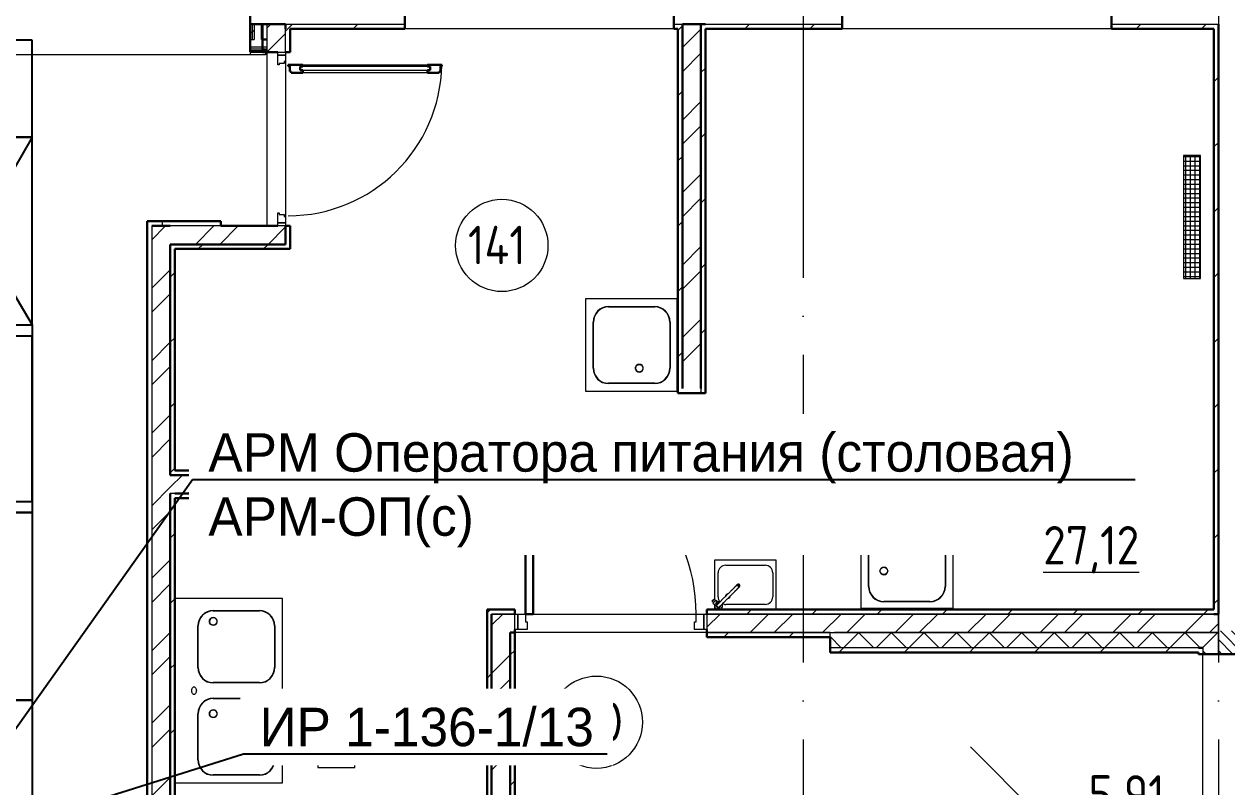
# Model space of a CAD drawing. Header units: millimetres. Extents: x -695119 to 412940, y -249585 to 622758.
# Drawn here: x 32327 to 40148, y 103076 to 108035 of the extents above; entities that cross this region are included whole.
import ezdxf
from ezdxf import colors
from ezdxf.entities.mleader import LeaderData, LeaderLine
from ezdxf.math import Vec2, Vec3

# ---------------------------------------------------------------- set-up
doc = ezdxf.new("R2010")
doc.units = ezdxf.units.MM
doc.linetypes.add('ADSK_Линия сетки', pattern=[25, 20, -2.5, 0, -2.5])
doc.linetypes.add('ADSK_Штриховая_ш2 п1_5', pattern=[4.5, 3, -1.5])
doc.layers.add('_0', color=7, linetype='Continuous')
for name, color, linetype, lineweight in [('Двери', 8, 'Continuous', 9), ('Марки помещений', 8, 'Continuous', 20), ('Обобщенные модели', 8, 'Continuous', 18), ('Оборудование', 8, 'Continuous', 18), ('Ограждение', 8, 'Continuous', 9), ('Оси', 252, 'Continuous', 9), ('Сантехника', 252, 'Continuous', 18), ('Стены внутренние', 252, 'Continuous', 18), ('Стены наружные', 252, 'Continuous', 18), ('Стены штриховка', 7, 'Continuous', 9), ('ТХ Текст', 251, 'Continuous', 0)]:
    doc.layers.add(name, color=color, linetype=linetype, lineweight=lineweight)
doc.layers.add('Двери открывание', color=7, linetype='Continuous', lineweight=9, true_color=0xc0c0c0)
doc.styles.add('GOST Common_3', font='', dxfattribs={"height": 3.5})
doc.styles.add('Mipgost_5', font='', dxfattribs={"height": 250})
doc.styles.get('GOST Common_3').set_extended_font_data('GOST type B')
doc.styles.get('Mipgost_5').set_extended_font_data('Mipgost')

# ---------------------------------------------------------------- blocks, each defined once
blk = doc.blocks.new('1 этаж')
at = {"layer": 'Двери', "lineweight": 18, "true_color": 0x636466}
h = blk.add_hatch(dxfattribs=at)
h.set_pattern_fill('FP_2', color=251, angle=-90, style=0, pattern_type=2)
h.set_pattern_definition([(315, (-4582.8, 22278.27), (35.3553, 35.3553), [])])
h.paths.add_polyline_path([(-4857.8, 21393.3), (-4307.8, 21393.3), (-4307.8, 21543.3), (-4857.8, 21543.3)])
h.paths.add_polyline_path([(-4857.8, 22763.3), (-4307.8, 22763.3), (-4307.8, 22913.3), (-4857.8, 22913.3)])
at = {"layer": 'Оборудование', "lineweight": 9, "true_color": 0x636466}
h = blk.add_hatch(dxfattribs=at)
h.set_pattern_fill('FP_38', color=251, angle=90, style=0, pattern_type=2)
h.set_pattern_definition([(270, (-5028.697, 25604.598), (30, 3e-15), []), (2e-15, (-5028.697, 25604.598), (-8e-15, 30), [])])
h.paths.add_polyline_path([(-5060.1, 25204.6), (-4973.7, 25204.6), (-4973.7, 26004.6), (-5083.7, 26004.6), (-5083.7, 25204.6)])
at = {"layer": 'Двери', "color": 251, "true_color": 0x636466}
for p, q in [((-10972.8, 26656.3), (-10972.8, 26676.3)), ((-10972.8, 26676.3), (-10922.8, 26676.3)), ((-10922.8, 26676.3), (-10922.8, 26656.3)), ((-10922.8, 26656.3), (-10972.8, 26656.3)), ((-10972.8, 26656.3), (-10922.8, 26656.3)), ((-10972.8, 26592.3), (-10972.8, 26656.3)), ((-10964.8, 26592.3), (-10972.8, 26592.3)), ((-10964.8, 26601.3), (-10964.8, 26592.3)), ((-10930.8, 26601.3), (-10964.8, 26601.3)), ((-10930.8, 26615.3), (-10930.8, 26601.3)), ((-10922.8, 26615.3), (-10930.8, 26615.3)), ((-10922.8, 26656.3), (-10922.8, 26615.3)), ((-10810.8, 26592.3), (-10000.8, 26592.3)), ((-10828.8, 26583.3), (-10828.8, 26559.3)), ((-9982.8, 26583.3), (-10828.8, 26583.3)), ((-10828.8, 26559.3), (-9982.8, 26559.3)), ((-10000.8, 26542.3), (-10810.8, 26542.3)), ((-9982.8, 26559.3), (-9982.8, 26583.3)), ((-10972.8, 25630.3), (-10964.8, 25630.3)), ((-10972.8, 25566.3), (-10972.8, 25630.3)), ((-10964.8, 25630.3), (-10964.8, 25621.3)), ((-10964.8, 25621.3), (-10930.8, 25621.3)), ((-10930.8, 25621.3), (-10930.8, 25607.3)), ((-10930.8, 25607.3), (-10922.8, 25607.3)), ((-10922.8, 25607.3), (-10922.8, 25566.3)), ((-10972.8, 25566.3), (-10922.8, 25566.3)), ((-10972.8, 25546.3), (-10972.8, 25566.3)), ((-10922.8, 25566.3), (-10972.8, 25566.3)), ((-10922.8, 25546.3), (-10972.8, 25546.3)), ((-10922.8, 25566.3), (-10922.8, 25546.3)), ((-9432.8, 23023.3), (-9412.8, 23023.3)), ((-9432.8, 22923.3), (-9432.8, 23023.3)), ((-9412.8, 23023.3), (-9362.8, 23023.3)), ((-9412.8, 22923.3), (-9412.8, 23023.3)), ((-9412.8, 23023.3), (-9412.8, 22923.3)), ((-9362.8, 23023.3), (-9362.8, 22973.3)), ((-8252.8, 23023.3), (-8202.8, 23023.3)), ((-8252.8, 22973.3), (-8252.8, 23023.3)), ((-8202.8, 23023.3), (-8202.8, 22923.3)), ((-8202.8, 23023.3), (-8182.8, 23023.3)), ((-8202.8, 22923.3), (-8202.8, 23023.3)), ((-8182.8, 23023.3), (-8182.8, 22923.3)), ((-9412.8, 22923.3), (-9432.8, 22923.3)), ((-9352.8, 22923.3), (-9412.8, 22923.3)), ((-9362.8, 22973.3), (-9352.8, 22973.3)), ((-9352.8, 22973.3), (-9352.8, 22923.3)), ((-8262.8, 22973.3), (-8252.8, 22973.3)), ((-8262.8, 22923.3), (-8262.8, 22973.3)), ((-8202.8, 22923.3), (-8262.8, 22923.3)), ((-8182.8, 22923.3), (-8202.8, 22923.3))]:
    blk.add_line(p, q, dxfattribs=at)
at = {"layer": 'Двери', "color": 251, "lineweight": 30, "true_color": 0x636466}
for p, q in [((-10904.8, 26592.3), (-10810.8, 26592.3)), ((-10904.8, 26584.3), (-10904.8, 26592.3)), ((-10810.8, 26583.3), (-10810.8, 26592.3)), ((-10000.8, 26592.3), (-9906.8, 26592.3)), ((-10000.8, 26583.3), (-10000.8, 26592.3)), ((-9906.8, 26592.3), (-9906.8, 26584.3)), ((-10895.8, 26584.3), (-10904.8, 26584.3)), ((-10895.8, 26550.3), (-10895.8, 26584.3)), ((-10886.8, 26550.3), (-10895.8, 26550.3)), ((-10886.8, 26542.3), (-10886.8, 26550.3)), ((-10810.8, 26542.3), (-10886.8, 26542.3)), ((-10828.8, 26583.3), (-10810.8, 26583.3)), ((-10828.8, 26559.3), (-10828.8, 26583.3)), ((-10810.8, 26559.3), (-10828.8, 26559.3)), ((-10810.8, 26542.3), (-10810.8, 26559.3)), ((-9982.8, 26583.3), (-10000.8, 26583.3)), ((-10000.8, 26559.3), (-9982.8, 26559.3)), ((-10000.8, 26542.3), (-10000.8, 26559.3)), ((-9924.8, 26542.3), (-10000.8, 26542.3)), ((-9982.8, 26559.3), (-9982.8, 26583.3)), ((-9924.8, 26550.3), (-9924.8, 26542.3)), ((-9915.8, 26550.3), (-9924.8, 26550.3)), ((-9915.8, 26584.3), (-9915.8, 26550.3)), ((-9906.8, 26584.3), (-9915.8, 26584.3)), ((-9362.8, 24133.3), (-9312.8, 24133.3)), ((-9362.8, 23023.3), (-9362.8, 24133.3)), ((-9312.8, 24133.3), (-9312.8, 23023.3)), ((-9312.8, 23023.3), (-9362.8, 23023.3))]:
    blk.add_line(p, q, dxfattribs=at)
at = {"layer": 'Двери', "color": 251, "linetype": 'ADSK_Штриховая_ш2 п1_5', "true_color": 0x636466}
for p, q in [((-4857.8, 22913.3), (-4857.8, 22763.3)), ((-4857.8, 22763.3), (-4307.8, 22763.3))]:
    blk.add_line(p, q, dxfattribs=at)
at = {"layer": 'Двери', "color": 251, "true_color": 0x636466}
blk.add_arc((-9362.8, 23023.3), 1110, 0, 90, dxfattribs=at)
at = {"layer": 'Двери открывание', "color": 251, "true_color": 0x636466}
blk.add_arc((-10904.8, 26610.3), 998, 270, 358.96655, dxfattribs=at)
at = {"layer": 'Марки помещений', "color": 251, "true_color": 0x636466}
for centre in [(-9516.7, 25419.3), (-8901.7, 22320)]:
    blk.add_circle(centre, 300, dxfattribs=at)
at = {"layer": 'Обобщенные модели', "color": 251, "lineweight": 9, "true_color": 0x636466}
for p, q in [((-8646.2, 24629.5), (-8637.9, 24640.9)), ((-8636.9, 24641.7), (-8622.8, 24646.3)), ((-8622.8, 24646.3), (-8608.7, 24641.7)), ((-8607.7, 24640.9), (-8599.4, 24629.5)), ((-8646.6, 24613.9), (-8646.6, 24628.6)), ((-8637.9, 24601.6), (-8646.2, 24613.1)), ((-8622.8, 24596.3), (-8636.9, 24600.9)), ((-8608.7, 24600.9), (-8622.8, 24596.3)), ((-8599.4, 24613.1), (-8607.7, 24601.6)), ((-8599, 24628.6), (-8599, 24613.9)), ((-7057.8, 23303.3), (-7053.2, 23317.4)), ((-7052.4, 23318.4), (-7041, 23326.7)), ((-7040.2, 23327), (-7025.4, 23327)), ((-7024.6, 23326.7), (-7013.2, 23318.4)), ((-7012.4, 23317.4), (-7007.8, 23303.3)), ((-7053.2, 23289.2), (-7057.8, 23303.3)), ((-7041, 23279.8), (-7052.4, 23288.1)), ((-7025.4, 23279.5), (-7040.2, 23279.5)), ((-7013.2, 23288.1), (-7024.6, 23279.8)), ((-7007.8, 23303.3), (-7012.4, 23289.2)), ((-11416.2, 22983.5), (-11407.9, 22994.9)), ((-11406.9, 22995.7), (-11392.8, 23000.3)), ((-11392.8, 23000.3), (-11378.7, 22995.7)), ((-11377.7, 22994.9), (-11369.4, 22983.5)), ((-11416.6, 22967.9), (-11416.6, 22982.6)), ((-11407.9, 22955.6), (-11416.2, 22967.1)), ((-11392.8, 22950.3), (-11406.9, 22954.9)), ((-11378.7, 22954.9), (-11392.8, 22950.3)), ((-11369.4, 22967.1), (-11377.7, 22955.6)), ((-11369, 22982.6), (-11369, 22967.9)), ((-11416.6, 22367.9), (-11416.6, 22382.6)), ((-11416.2, 22383.5), (-11407.9, 22394.9)), ((-11406.9, 22395.7), (-11392.8, 22400.3)), ((-11392.8, 22400.3), (-11378.7, 22395.7)), ((-11377.7, 22394.9), (-11369.4, 22383.5)), ((-11369, 22382.6), (-11369, 22367.9)), ((-11407.9, 22355.6), (-11416.2, 22367.1)), ((-11392.8, 22350.3), (-11406.9, 22354.9)), ((-11378.7, 22354.9), (-11392.8, 22350.3)), ((-11369.4, 22367.1), (-11377.7, 22355.6))]:
    blk.add_line(p, q, dxfattribs=at)
for start, end in [(188.02547, 195), (188.02547, 195), (188.02547, 195), (75, 81.97453), (75, 81.97453), (75, 81.97453), (8.02547, 14.47293), (8.02547, 14.47293), (8.02547, 14.47293), (221.18971, 228.81029), (221.18971, 228.81029), (221.18971, 228.81029), (255, 261.97453), (255, 261.97453), (255, 261.97453), (294.66479, 300), (294.66479, 300), (294.66479, 300), (330, 335.33521), (330, 335.33521), (330, 335.33521)]:
    blk.add_arc((-8107.8, 23078.3), 25, start, end, dxfattribs=at)
at = {"layer": 'Оборудование', "color": 251, "true_color": 0x636466}
for p, q in [((-5083.7, 26004.6), (-5083.7, 25204.6)), ((-4973.7, 26004.6), (-5083.7, 26004.6)), ((-4973.7, 25204.6), (-4973.7, 26004.6)), ((-5083.7, 25204.6), (-4973.7, 25204.6)), ((-5812.8, 21503.3), (-6470.4, 22160.9))]:
    blk.add_line(p, q, dxfattribs=at)
at = {"layer": 'Ограждение', "color": 251, "true_color": 0x636466}
for p, q in [((-11152.8, 26678.3), (-11152.8, 26658.3)), ((-11052.8, 26676.3), (-11052.8, 26658.3)), ((-11052.8, 26658.3), (-25252.8, 26658.3)), ((-11152.8, 26658.3), (-12902.8, 26658.3))]:
    blk.add_line(p, q, dxfattribs=at)
at = {"layer": 'Оси', "color": 251, "linetype": 'ADSK_Линия сетки', "ltscale": 100, "true_color": 0x636466}
for p, q in [((-7557.8, 32208.9), (-7557.8, 10958.3)), ((-4857.8, 32208.9), (-4857.8, 10958.3))]:
    blk.add_line(p, q, dxfattribs=at)
at = {"layer": 'Сантехника', "color": 251, "true_color": 0x636466}
for p, q in [((-8972.8, 25071.3), (-8972.8, 24471.3)), ((-8377.8, 25071.3), (-8972.8, 25071.3)), ((-8377.8, 25071.3), (-8377.8, 24471.3)), ((-8377.8, 25071.3), (-8372.8, 25071.3)), ((-8822.8, 25021.3), (-8522.8, 25021.3)), ((-8822.8, 25019.3), (-8522.8, 25019.3)), ((-8922.8, 24621.3), (-8922.8, 24921.3)), ((-8920.8, 24621.3), (-8920.8, 24921.3)), ((-8424.8, 24921.3), (-8424.8, 24621.3)), ((-8422.8, 24921.3), (-8422.8, 24621.3)), ((-8522.8, 24523.3), (-8822.8, 24523.3)), ((-8522.8, 24521.3), (-8822.8, 24521.3)), ((-8972.8, 24471.3), (-8377.8, 24471.3)), ((-8372.8, 24471.3), (-8377.8, 24471.3)), ((-7373.2, 23744.8), (-7613.2, 23744.8)), ((-7613.2, 23744.8), (-7613.2, 23504.8)), ((-7373.2, 23504.8), (-7373.2, 23744.8)), ((-6582.8, 23653.3), (-7182.8, 23653.3)), ((-7182.8, 23653.3), (-7182.8, 23058.3)), ((-6582.8, 23058.3), (-6582.8, 23653.3)), ((-7032.8, 23603.3), (-6732.8, 23603.3)), ((-7032.8, 23601.3), (-6732.8, 23601.3)), ((-7613.2, 23504.8), (-7373.2, 23504.8)), ((-7132.8, 23203.3), (-7132.8, 23503.3)), ((-7130.8, 23203.3), (-7130.8, 23503.3)), ((-6634.8, 23503.3), (-6634.8, 23203.3)), ((-6632.8, 23503.3), (-6632.8, 23203.3)), ((-7732.8, 23373.3), (-8132.8, 23373.3)), ((-8132.8, 23373.3), (-8132.8, 23114.2)), ((-8060.3, 23340.8), (-7805.3, 23340.8)), ((-7732.8, 23053.3), (-7732.8, 23373.3)), ((-8110.3, 23135.8), (-8110.3, 23290.8)), ((-7755.3, 23290.8), (-7755.3, 23135.8)), ((-7987.7, 23212.5), (-7993.8, 23206.4)), ((-7986.4, 23215.1), (-7988.2, 23213.2)), ((-7979.7, 23192.2), (-7973.6, 23198.4)), ((-7972.8, 23197.8), (-7971, 23199.7)), ((-11642.8, 23125.3), (-11637.8, 23125.3)), ((-10942.8, 23125.3), (-11637.8, 23125.3)), ((-11637.8, 21925.3), (-11637.8, 23125.3)), ((-10942.8, 21925.3), (-10942.8, 23125.3)), ((-8149.7, 23108.8), (-8138.4, 23120.2)), ((-8148.8, 23107.9), (-8149.7, 23108.8)), ((-8137.7, 23119.5), (-8149, 23108.1)), ((-8146.7, 23105.9), (-8149, 23108.1)), ((-8147.4, 23105.2), (-8146.6, 23106)), ((-8147.4, 23105.2), (-8140.3, 23098.1)), ((-8135.4, 23117.2), (-8146.7, 23105.9)), ((-8143.8, 23094.5), (-8133.9, 23104.4)), ((-8143.8, 23094.5), (-8133.9, 23084.6)), ((-8138.4, 23120.2), (-8137.5, 23119.3)), ((-8137.7, 23119.5), (-8135.4, 23117.2)), ((-8135.6, 23117), (-8134.7, 23117.9)), ((-8127.6, 23110.7), (-8134.7, 23117.9)), ((-8133.9, 23104.4), (-8124, 23114.3)), ((-8133.9, 23084.6), (-8124, 23094.5)), ((-8133.2, 23085.3), (-8120.4, 23072.4)), ((-8132.8, 23077.8), (-8132.8, 23053.3)), ((-8114.1, 23104.4), (-8124, 23114.3)), ((-8124, 23094.5), (-8114.1, 23104.4)), ((-8105.6, 23094.5), (-8114.8, 23103.7)), ((-7805.3, 23085.8), (-8060.3, 23085.8)), ((-6732.8, 23105.3), (-7032.8, 23105.3)), ((-6732.8, 23103.3), (-7032.8, 23103.3)), ((-11392.8, 23046), (-11092.8, 23046)), ((-11392.8, 23044), (-11092.8, 23044)), ((-6582.8, 23058.3), (-7182.8, 23058.3)), ((-7182.8, 23053.3), (-7182.8, 23058.3)), ((-6582.8, 23058.3), (-6582.8, 23053.3)), ((-11492.8, 22675.3), (-11492.8, 22946)), ((-11490.8, 22675.3), (-11490.8, 22946)), ((-10994.8, 22946), (-10994.8, 22675.3)), ((-10992.8, 22946), (-10992.8, 22675.3)), ((-11092.8, 22577.3), (-11392.8, 22577.3)), ((-11092.8, 22575.3), (-11392.8, 22575.3)), ((-11392.8, 22475.3), (-11092.8, 22475.3)), ((-11392.8, 22473.3), (-11092.8, 22473.3)), ((-11492.8, 22075.3), (-11492.8, 22375.3)), ((-11490.8, 22075.3), (-11490.8, 22375.3)), ((-10994.8, 22375.3), (-10994.8, 22075.3)), ((-10992.8, 22375.3), (-10992.8, 22075.3)), ((-10472.8, 22264.8), (-10712.8, 22264.8)), ((-10712.8, 22264.8), (-10712.8, 22024.8)), ((-10472.8, 22024.8), (-10472.8, 22264.8)), ((-11092.8, 21977.3), (-11392.8, 21977.3)), ((-10712.8, 22024.8), (-10472.8, 22024.8)), ((-11637.8, 21925.3), (-11642.8, 21925.3)), ((-11637.8, 21925.3), (-10942.8, 21925.3)), ((-11092.8, 21975.3), (-11392.8, 21975.3))]:
    blk.add_line(p, q, dxfattribs=at)
at = {"layer": 'Сантехника', "color": 251, "true_color": 0x636466, "flags": 128}
for points in [[(-7993.8, 23206.4), (-7994.3, 23206), (-7994.8, 23205.4), (-7995.4, 23204.8), (-7996.1, 23204.1), (-7996.9, 23203.3), (-7997.8, 23202.4), (-7998.8, 23201.4), (-7999.8, 23200.4), (-8001, 23199.2), (-8002.2, 23198), (-8003.6, 23196.6), (-8005, 23195.2), (-8006.5, 23193.8), (-8008, 23192.2), (-8009.6, 23190.6), (-8011.3, 23188.9), (-8013.1, 23187.1), (-8015, 23185.3), (-8016.9, 23183.4), (-8018.8, 23181.4), (-8020.8, 23179.4), (-8022.9, 23177.3), (-8025, 23175.2), (-8027.2, 23173), (-8029.4, 23170.8), (-8031.6, 23168.6), (-8033.9, 23166.3), (-8036.2, 23164), (-8038.6, 23161.6), (-8040.9, 23159.3), (-8043.3, 23156.9), (-8045.7, 23154.5), (-8048.2, 23152.1), (-8050.6, 23149.6), (-8053, 23147.2), (-8055.5, 23144.8), (-8057.9, 23142.3), (-8060.3, 23139.9), (-8062.7, 23137.5), (-8065.1, 23135.1), (-8067.5, 23132.7), (-8069.9, 23130.3), (-8072.2, 23128), (-8074.5, 23125.7), (-8076.8, 23123.4), (-8079, 23121.2), (-8081.2, 23119), (-8083.4, 23116.8), (-8085.5, 23114.7), (-8087.6, 23112.7), (-8089.6, 23110.6), (-8091.5, 23108.7), (-8093.4, 23106.8), (-8095.2, 23105), (-8097, 23103.2), (-8098.7, 23101.5), (-8100.3, 23099.9), (-8101.8, 23098.4), (-8103.3, 23096.9), (-8104.7, 23095.5), (-8106, 23094.2), (-8107.2, 23093), (-8108.4, 23091.9), (-8109.4, 23090.8), (-8110.4, 23089.8), (-8111.2, 23089), (-8112, 23088.2), (-8112.7, 23087.5), (-8113.3, 23086.9), (-8113.8, 23086.4), (-8114.2, 23086), (-8114.5, 23085.7), (-8114.7, 23085.5), (-8114.9, 23085.4), (-8114.9, 23085.3)], [(-8100.7, 23071.2), (-8100.7, 23071.2), (-8100.5, 23071.4), (-8100.3, 23071.6), (-8100, 23072), (-8099.5, 23072.4), (-8099, 23072.9), (-8098.4, 23073.6), (-8097.6, 23074.3), (-8096.8, 23075.1), (-8095.9, 23076), (-8094.9, 23077), (-8093.9, 23078.1), (-8092.7, 23079.2), (-8091.4, 23080.5), (-8090.1, 23081.8), (-8088.7, 23083.2), (-8087.2, 23084.7), (-8085.6, 23086.3), (-8084, 23088), (-8082.3, 23089.7), (-8080.5, 23091.4), (-8078.6, 23093.3), (-8076.7, 23095.2), (-8074.8, 23097.2), (-8072.7, 23099.2), (-8070.7, 23101.3), (-8068.5, 23103.4), (-8066.4, 23105.6), (-8064.2, 23107.8), (-8061.9, 23110), (-8059.6, 23112.3), (-8057.3, 23114.6), (-8055, 23117), (-8052.6, 23119.3), (-8050.2, 23121.7), (-8047.8, 23124.1), (-8045.4, 23126.6), (-8042.9, 23129), (-8040.5, 23131.4), (-8038.1, 23133.9), (-8035.6, 23136.3), (-8033.2, 23138.7), (-8030.8, 23141.1), (-8028.4, 23143.5), (-8026, 23145.9), (-8023.7, 23148.3), (-8021.3, 23150.6), (-8019, 23152.9), (-8016.7, 23155.2), (-8014.5, 23157.4), (-8012.3, 23159.6), (-8010.2, 23161.8), (-8008.1, 23163.9), (-8006, 23165.9), (-8004, 23167.9), (-8002.1, 23169.8), (-8000.2, 23171.7), (-7998.4, 23173.5), (-7996.6, 23175.3), (-7995, 23177), (-7993.3, 23178.6), (-7991.8, 23180.1), (-7990.4, 23181.6), (-7989, 23183), (-7987.7, 23184.2), (-7986.5, 23185.5), (-7985.3, 23186.6), (-7984.3, 23187.6), (-7983.3, 23188.6), (-7982.5, 23189.4), (-7981.7, 23190.2), (-7981, 23190.9), (-7980.5, 23191.5), (-7980, 23192), (-7979.7, 23192.2)], [(-11517.8, 22500.3), (-11520.7, 22500.7), (-11523.5, 22502.2), (-11526.1, 22504.5), (-11528.4, 22507.6), (-11530.3, 22511.4), (-11531.7, 22515.7), (-11532.5, 22520.4), (-11532.8, 22525.3), (-11532.5, 22530.1), (-11531.7, 22534.8), (-11530.3, 22539.2), (-11528.4, 22542.9), (-11526.1, 22546.1), (-11523.5, 22548.4), (-11520.7, 22549.8), (-11517.8, 22550.3)], [(-11517.8, 22550.3), (-11514.9, 22549.8), (-11512.1, 22548.4), (-11509.5, 22546.1), (-11507.2, 22542.9), (-11505.3, 22539.2), (-11503.9, 22534.8), (-11503.1, 22530.1), (-11502.8, 22525.3), (-11503.1, 22520.4), (-11503.9, 22515.7), (-11505.3, 22511.4), (-11507.2, 22507.6), (-11509.5, 22504.5), (-11512.1, 22502.2), (-11514.9, 22500.7), (-11517.8, 22500.3)]]:
    blk.add_lwpolyline(points, dxfattribs=at)
at = {"layer": 'Сантехника', "color": 251, "true_color": 0x636466}
for centre, radius, start, end in [((-8822.8, 24921.3), 100, 90, 180), ((-8822.8, 24921.3), 98, 90, 180), ((-8522.8, 24921.3), 100, 0, 90), ((-8522.8, 24921.3), 98, 0, 90), ((-8622.8, 24621.3), 25, 90, 270), ((-8622.8, 24621.3), 25, 270, 90), ((-8822.8, 24621.3), 100, 180, 270), ((-8822.8, 24621.3), 98, 180, 270), ((-8522.8, 24621.3), 100, 270, 0), ((-8522.8, 24621.3), 98, 270, 0), ((-7493.2, 23624.8), 80, 0, 180), ((-7493.2, 23624.8), 75, 0, 180), ((-7493.2, 23624.8), 80, 180, 0), ((-7493.2, 23624.8), 75, 180, 0), ((-7493.2, 23624.8), 75, 154.97124, 160.02876), ((-7493.2, 23624.8), 75, 109.97124, 115.02876), ((-7493.2, 23624.8), 75, 64.97124, 70.02876), ((-7493.2, 23624.8), 75, 19.97124, 25.02876), ((-7493.2, 23624.8), 75, 199.97124, 205.02876), ((-7493.2, 23624.8), 75, 244.97124, 250.02876), ((-7493.2, 23624.8), 75, 289.97124, 295.02876), ((-7493.2, 23624.8), 75, 334.97124, 340.02876), ((-7032.8, 23503.3), 100, 90, 180), ((-7032.8, 23503.3), 98, 90, 180), ((-6732.8, 23503.3), 100, 0, 90), ((-6732.8, 23503.3), 98, 0, 90), ((-8060.3, 23290.8), 50, 90, 180), ((-7805.3, 23290.8), 50, 0, 90), ((-7032.8, 23303.3), 25, 0, 180), ((-7032.8, 23303.3), 25, 180, 0), ((-8046.9, 23139.2), 15, 90, 187.38594), ((-8046.9, 23139.2), 15, 82.28038, 90), ((-7032.8, 23203.3), 100, 180, 270), ((-7032.8, 23203.3), 98, 180, 270), ((-6732.8, 23203.3), 100, 270, 0), ((-6732.8, 23203.3), 98, 270, 0), ((-8107.8, 23078.3), 26, 165.62343, 268.71297), ((-8107.8, 23078.3), 15, 135, 315), ((-8107.8, 23078.3), 12.5, 135, 315), ((-8107.8, 23078.3), 15, 90, 135), ((-8107.8, 23078.3), 10, 123.51956, 165), ((-8107.8, 23078.3), 12.5, 102.92827, 135), ((-8107.8, 23078.3), 10, 210, 225), ((-8107.8, 23078.3), 26, 68.08273, 104.37657), ((-8060.3, 23135.8), 50, 180, 221.80584), ((-8107.8, 23078.3), 10, 285, 326.48044), ((-8107.8, 23078.3), 12.5, 315, 347.07173), ((-8107.8, 23078.3), 15, 315, 0), ((-8107.8, 23078.3), 26, 315, 21.91727), ((-8060.3, 23135.8), 50, 244.8556, 270), ((-8046.9, 23139.2), 15, 262.61483, 270), ((-8046.9, 23139.2), 15, 270, 7.71773), ((-7805.3, 23135.8), 50, 270, 0), ((-11392.8, 22946), 100, 90, 180), ((-11392.8, 22946), 98, 90, 180), ((-11392.8, 22975.3), 25, 90, 270), ((-11392.8, 22975.3), 25, 270, 90), ((-11092.8, 22946), 100, 0, 90), ((-11092.8, 22946), 98, 0, 90), ((-8107.8, 23078.3), 10, 225, 240), ((-8107.8, 23078.3), 26, 282.54467, 315), ((-11392.8, 22675.3), 100, 180, 270), ((-11392.8, 22675.3), 98, 180, 270), ((-11092.8, 22675.3), 100, 270, 0), ((-11092.8, 22675.3), 98, 270, 0), ((-11392.8, 22375.3), 100, 90, 180), ((-11392.8, 22375.3), 98, 90, 180), ((-11092.8, 22375.3), 100, 0, 90), ((-11092.8, 22375.3), 98, 0, 90), ((-11392.8, 22375.3), 25, 90, 270), ((-11392.8, 22375.3), 25, 270, 90), ((-10592.8, 22144.8), 80, 0, 180), ((-10592.8, 22144.8), 75, 0, 180), ((-10592.8, 22144.8), 75, 109.97124, 115.02876), ((-10592.8, 22144.8), 75, 64.97124, 70.02876), ((-10592.8, 22144.8), 80, 180, 0), ((-10592.8, 22144.8), 75, 180, 0), ((-10592.8, 22144.8), 75, 154.97124, 160.02876), ((-10592.8, 22144.8), 75, 19.97124, 25.02876), ((-11392.8, 22075.3), 100, 180, 270), ((-11392.8, 22075.3), 98, 180, 270), ((-11092.8, 22075.3), 100, 270, 0), ((-11092.8, 22075.3), 98, 270, 0), ((-10592.8, 22144.8), 75, 199.97124, 205.02876), ((-10592.8, 22144.8), 75, 244.97124, 250.02876), ((-10592.8, 22144.8), 75, 289.97124, 295.02876), ((-10592.8, 22144.8), 75, 334.97124, 340.02876)]:
    blk.add_arc(centre, radius, start, end, dxfattribs=at)
for centre, major_axis, start_param, end_param in [((-7980.5, 23205.5), (-7.7, 7.7), 5.513272, 6.680258), ((-7980.6, 23205.4), (-7.07, 7.07), 5.517864, 6.477608), ((-7978.7, 23207.4), (-7.7, 7.7), 4.712389, 6.673869), ((-7980.6, 23205.4), (-7.07, 7.07), 4.974188, 5.497787), ((-7980.5, 23205.5), (-7.7, 7.7), 2.744374, 3.91149), ((-7980.6, 23205.4), (-7.07, 7.07), 4.712389, 4.954111), ((-7980.5, 23205.5), (-7.7, 7.7), 4.712389, 4.975198), ((-7980.6, 23205.4), (-7.07, 7.07), 2.94697, 3.906913), ((-7978.7, 23207.4), (-7.7, 7.7), 2.750806, 4.712389), ((-7980.6, 23205.4), (-7.07, 7.07), 4.470667, 4.712389), ((-7980.5, 23205.5), (-7.7, 7.7), 4.449578, 4.712389), ((-7980.6, 23205.4), (-7.07, 7.07), 3.926991, 4.45059)]:
    blk.add_ellipse(centre, major_axis=major_axis, ratio=0.971547, start_param=start_param, end_param=end_param, dxfattribs=at)
for points, knots in [([(-7979.8, 23206.2), (-7980.7, 23207.1), (-7982.6, 23208.4), (-7986, 23209.4), (-7989.5, 23209.1), (-7992.6, 23207.6), (-7994.7, 23205.6), (-7995.5, 23204.1), (-7995.8, 23203.6)], [-1, -1, -1, -1, -0.8888889, -0.7777778, -0.6666667, -0.5555556, -0.4444444, -0.3898544, -0.3898544, -0.3898544, -0.3898544]), ([(-7982.5, 23190.3), (-7982, 23190.5), (-7980.5, 23191.4), (-7978.4, 23193.4), (-7977, 23196.6), (-7976.7, 23200.1), (-7977.6, 23203.5), (-7979, 23205.4), (-7979.8, 23206.2)], [-0.6102501, -0.6102501, -0.6102501, -0.6102501, -0.5555556, -0.4444444, -0.3333333, -0.2222222, -0.1111111, 0, 0, 0, 0])]:
    blk.add_open_spline(points, degree=3, knots=knots, dxfattribs=at)
at = {"layer": 'Стены внутренние', "color": 251, "lineweight": 30, "true_color": 0x636466}
for p, q in [((-11152.8, 26858.3), (-11152.8, 27408.3)), ((-10147.8, 26858.3), (-10147.8, 27408.3)), ((-8397.8, 26858.3), (-8397.8, 27408.3)), ((-7302.8, 26858.3), (-7302.8, 27408.3)), ((-5552.8, 26858.3), (-5552.8, 27408.3)), ((-11077.8, 26858.3), (-11072.8, 26858.3)), ((-4857.8, 26858.3), (-4857.8, 23023.3)), ((-4987.8, 22803.3), (-4957.8, 22803.3)), ((-4957.8, 22763.3), (-4307.8, 22763.3))]:
    blk.add_line(p, q, dxfattribs=at)
at = {"layer": 'Стены внутренние', "color": 251, "true_color": 0x636466}
for p, q in [((-10922.8, 26858.3), (-10147.8, 26858.3)), ((-8397.8, 26858.3), (-8342.8, 26858.3)), ((-8192.8, 26858.3), (-7302.8, 26858.3)), ((-5552.8, 26858.3), (-4857.8, 26858.3)), ((-4857.8, 22763.3), (-4857.8, 22903.3)), ((-4957.8, 21543.3), (-4957.8, 22763.3))]:
    blk.add_line(p, q, dxfattribs=at)
at = {"layer": 'Стены внутренние', "color": 251, "linetype": 'Continuous', "lineweight": 9, "true_color": 0x636466}
for p, q in [((-7309.5, 22803.3), (-7382.8, 22876.6)), ((-7295.2, 22803.3), (-7195.2, 22903.3)), ((-7097.4, 22803.3), (-7197.4, 22903.3)), ((-7083.1, 22803.3), (-6983.1, 22903.3)), ((-6885.3, 22803.3), (-6985.3, 22903.3)), ((-6871, 22803.3), (-6771, 22903.3)), ((-6673.1, 22803.3), (-6773.1, 22903.3)), ((-6658.8, 22803.3), (-6558.8, 22903.3)), ((-6461, 22803.3), (-6561, 22903.3)), ((-6446.7, 22803.3), (-6346.7, 22903.3)), ((-6248.9, 22803.3), (-6348.9, 22903.3)), ((-6234.6, 22803.3), (-6134.6, 22903.3)), ((-6036.7, 22803.3), (-6136.7, 22903.3)), ((-6022.4, 22803.3), (-5922.4, 22903.3)), ((-5824.6, 22803.3), (-5924.6, 22903.3)), ((-5810.3, 22803.3), (-5710.3, 22903.3)), ((-5612.5, 22803.3), (-5712.5, 22903.3)), ((-5598.2, 22803.3), (-5498.2, 22903.3)), ((-5400.3, 22803.3), (-5500.3, 22903.3)), ((-5386, 22803.3), (-5286, 22903.3)), ((-5188.2, 22803.3), (-5288.2, 22903.3)), ((-5173.9, 22803.3), (-5073.9, 22903.3)), ((-4976.1, 22803.3), (-5076.1, 22903.3)), ((-4961.8, 22803.3), (-4861.8, 22903.3)), ((-4857.8, 22897.1), (-4863.9, 22903.3)), ((-4936.1, 22763.3), (-4957.8, 22785))]:
    blk.add_line(p, q, dxfattribs=at)
at = {"layer": 'Стены наружные', "color": 251, "lineweight": 30, "true_color": 0x636466}
for p, q in [((-11152.8, 26858.3), (-11152.8, 26683.3)), ((-11077.8, 26858.3), (-11152.8, 26858.3)), ((-11077.8, 26758.3), (-11077.8, 26858.3)), ((-10922.8, 26858.3), (-11072.8, 26858.3)), ((-11072.8, 26858.3), (-11072.8, 26683.3)), ((-10922.8, 26828.3), (-10922.8, 26858.3)), ((-10892.8, 26828.3), (-10147.8, 26828.3)), ((-10892.8, 26676.3), (-10892.8, 26828.3)), ((-10147.8, 26828.3), (-10147.8, 26858.3)), ((-8397.8, 26858.3), (-8397.8, 26828.3)), ((-8397.8, 26828.3), (-8372.8, 26828.3)), ((-8372.8, 26828.3), (-8372.8, 24458.3)), ((-8342.8, 26858.3), (-8342.8, 24488.3)), ((-8192.8, 26858.3), (-8342.8, 26858.3)), ((-8222.8, 24488.3), (-8222.8, 26858.3)), ((-8192.8, 24458.3), (-8192.8, 26828.3)), ((-8192.8, 26828.3), (-7302.8, 26828.3)), ((-7302.8, 26828.3), (-7302.8, 26858.3)), ((-5552.8, 26858.3), (-5552.8, 26828.3)), ((-5552.8, 26828.3), (-4887.8, 26828.3)), ((-4887.8, 26828.3), (-4887.8, 23053.3)), ((-11077.8, 26758.3), (-11042.8, 26758.3)), ((-11152.8, 26678.3), (-11152.8, 26683.3)), ((-11152.8, 26678.3), (-11072.8, 26678.3)), ((-11072.8, 26683.3), (-11042.8, 26683.3)), ((-11072.8, 26678.3), (-11072.8, 26676.3)), ((-11072.8, 26676.3), (-10972.8, 26676.3)), ((-10922.8, 26676.3), (-10892.8, 26676.3)), ((-11822.8, 25576.3), (-11822.8, 21203.3)), ((-11342.8, 25576.3), (-11822.8, 25576.3)), ((-11342.8, 25546.3), (-11342.8, 25576.3)), ((-11672.8, 25546.3), (-11792.8, 25546.3)), ((-10972.8, 25546.3), (-11342.8, 25546.3)), ((-10922.8, 25426.3), (-10922.8, 25546.3)), ((-10892.8, 25546.3), (-10922.8, 25546.3)), ((-10892.8, 25396.3), (-10892.8, 25546.3)), ((-11672.8, 23926.3), (-11672.8, 25426.3)), ((-11672.8, 25426.3), (-10922.8, 25426.3)), ((-11642.8, 23956.3), (-11642.8, 25396.3)), ((-11642.8, 25396.3), (-10892.8, 25396.3)), ((-8372.8, 24458.3), (-8192.8, 24458.3)), ((-10142.8, 23956.3), (-11642.8, 23956.3)), ((-10142.8, 23776.3), (-10142.8, 23956.3)), ((-10172.8, 23926.3), (-11672.8, 23926.3)), ((-11672.8, 21353.3), (-11672.8, 23806.3)), ((-11642.8, 23806.3), (-10172.8, 23806.3)), ((-11642.8, 21383.3), (-11642.8, 23776.3)), ((-11642.8, 23776.3), (-10142.8, 23776.3)), ((-9432.8, 23053.3), (-9612.8, 23053.3)), ((-9612.8, 23053.3), (-9612.8, 21383.3)), ((-9582.8, 21353.3), (-9582.8, 23023.3)), ((-9432.8, 23023.3), (-9432.8, 23053.3)), ((-4887.8, 23053.3), (-8182.8, 23053.3)), ((-8182.8, 23053.3), (-8182.8, 23023.3)), ((-4887.8, 23023.3), (-4857.8, 23023.3)), ((-9432.8, 22903.3), (-9432.8, 22923.3)), ((-8182.8, 22923.3), (-8182.8, 22903.3)), ((-9462.8, 22903.3), (-9432.8, 22903.3)), ((-9462.8, 22903.3), (-9462.8, 21353.3)), ((-9432.8, 22903.3), (-9462.8, 22903.3)), ((-9432.8, 21333.3), (-9432.8, 22903.3)), ((-8182.8, 22903.3), (-8182.8, 22873.3)), ((-8182.8, 22873.3), (-7382.8, 22873.3)), ((-7382.8, 22873.3), (-7382.8, 22773.3)), ((-7382.8, 22773.3), (-4987.8, 22773.3)), ((-4987.8, 22773.3), (-4987.8, 22763.3)), ((-4987.8, 22763.3), (-4957.8, 22763.3))]:
    blk.add_line(p, q, dxfattribs=at)
at = {"layer": 'Стены наружные', "color": 251, "linetype": 'Continuous', "lineweight": 9, "true_color": 0x636466}
for p, q in [((-11042.8, 26834.6), (-11019.1, 26858.3)), ((-10922.8, 26812.5), (-10907, 26828.3)), ((-10907, 26828.3), (-10877, 26858.3)), ((-10482.7, 26828.3), (-10452.7, 26858.3)), ((-8372.8, 26816.9), (-8361.4, 26828.3)), ((-8361.4, 26828.3), (-8342.8, 26846.9)), ((-7937.1, 26828.3), (-7907.1, 26858.3)), ((-7512.9, 26828.3), (-7482.9, 26858.3)), ((-5391.6, 26828.3), (-5361.6, 26858.3)), ((-4967.3, 26828.3), (-4937.3, 26858.3)), ((-11152.8, 26794.6), (-11140.3, 26807.1)), ((-11140.3, 26807.1), (-11127.8, 26819.6)), ((-11042.8, 26677.4), (-10922.8, 26797.4)), ((-8342.8, 26705.8), (-8222.8, 26825.8)), ((-11052, 26683.3), (-11042.8, 26692.5)), ((-8342.8, 26548.6), (-8222.8, 26668.6)), ((-8222.8, 26542.6), (-8192.8, 26572.6)), ((-4887.8, 26483.5), (-4857.8, 26513.5)), ((-8372.8, 26392.6), (-8342.8, 26422.6)), ((-8342.8, 26234.3), (-8222.8, 26354.3)), ((-8342.8, 26077.2), (-8222.8, 26197.2)), ((-8222.8, 26118.3), (-8192.8, 26148.3)), ((-4887.8, 26059.2), (-4857.8, 26089.2)), ((-8372.8, 25968.3), (-8342.8, 25998.3)), ((-8342.8, 25762.9), (-8222.8, 25882.9)), ((-8342.8, 25605.7), (-8222.8, 25725.7)), ((-8222.8, 25694.1), (-8192.8, 25724.1)), ((-4887.8, 25635), (-4857.8, 25665)), ((-11721.8, 25546.3), (-11721.8, 25576.3)), ((-11792.8, 25456), (-11702.5, 25546.3)), ((-11508.2, 25426.3), (-11388.2, 25546.3)), ((-11351, 25426.3), (-11231, 25546.3)), ((-11036.7, 25426.3), (-10922.8, 25540.2)), ((-10922.8, 25539.7), (-10916.2, 25546.3)), ((-8372.8, 25544.1), (-8342.8, 25574.1)), ((-11490.5, 25396.3), (-11460.5, 25426.3)), ((-11066.2, 25396.3), (-11036.2, 25426.3)), ((-8342.8, 25291.4), (-8222.8, 25411.4)), ((-11792.8, 25141.7), (-11672.8, 25261.7)), ((-8222.8, 25269.8), (-8192.8, 25299.8)), ((-11672.8, 25213.9), (-11642.8, 25243.9)), ((-8342.8, 25134.3), (-8222.8, 25254.3)), ((-4887.8, 25210.7), (-4857.8, 25240.7)), ((-8372.8, 25119.8), (-8342.8, 25149.8)), ((-11792.8, 24984.5), (-11672.8, 25104.5)), ((-8342.8, 24819.9), (-8222.8, 24939.9)), ((-8222.8, 24845.6), (-8192.8, 24875.6)), ((-11672.8, 24789.7), (-11642.8, 24819.7)), ((-4887.8, 24786.4), (-4857.8, 24816.4)), ((-11792.8, 24670.2), (-11672.8, 24790.2)), ((-8372.8, 24695.6), (-8342.8, 24725.6)), ((-8342.8, 24662.8), (-8222.8, 24782.8)), ((-11792.8, 24513), (-11672.8, 24633)), ((-8233, 24458.3), (-8222.8, 24468.5)), ((-11672.8, 24365.4), (-11642.8, 24395.4)), ((-4887.8, 24362.2), (-4857.8, 24392.2)), ((-11792.8, 24198.7), (-11672.8, 24318.7)), ((-11792.8, 24041.6), (-11672.8, 24161.6)), ((-11672.8, 23941.1), (-11657.7, 23956.3)), ((-11657.7, 23956.3), (-11642.8, 23971.1)), ((-11263.4, 23926.3), (-11233.4, 23956.3)), ((-10839.1, 23926.3), (-10809.1, 23956.3)), ((-10414.9, 23926.3), (-10384.9, 23956.3)), ((-4887.8, 23937.9), (-4857.8, 23967.9)), ((-11672.8, 23847.3), (-11593.8, 23926.3)), ((-11556.6, 23806.3), (-11436.6, 23926.3)), ((-11242.3, 23806.3), (-11122.3, 23926.3)), ((-11085.2, 23806.3), (-10965.2, 23926.3)), ((-10770.9, 23806.3), (-10650.9, 23926.3)), ((-10613.7, 23806.3), (-10493.7, 23926.3)), ((-10299.4, 23806.3), (-10179.4, 23926.3)), ((-11792.8, 23727.3), (-11672.8, 23847.3)), ((-11413.4, 23776.3), (-11383.4, 23806.3)), ((-10989.1, 23776.3), (-10959.1, 23806.3)), ((-10564.9, 23776.3), (-10534.9, 23806.3)), ((-11792.8, 23570.1), (-11672.8, 23690.1)), ((-11672.8, 23516.9), (-11642.8, 23546.9)), ((-4887.8, 23513.6), (-4857.8, 23543.6)), ((-11792.8, 23255.8), (-11672.8, 23375.8)), ((-11792.8, 23098.6), (-11672.8, 23218.6)), ((-11672.8, 23092.6), (-11642.8, 23122.6)), ((-4887.8, 23089.4), (-4857.8, 23119.4)), ((-9612.8, 23031.3), (-9590.8, 23053.3)), ((-9582.8, 22951.3), (-9510.9, 23023.3)), ((-8182.8, 22936.9), (-8096.5, 23023.3)), ((-7923.8, 23023.3), (-7893.8, 23053.3)), ((-7902.2, 22903.3), (-7782.2, 23023.3)), ((-7745, 22903.3), (-7625, 23023.3)), ((-7499.5, 23023.3), (-7469.5, 23053.3)), ((-7430.7, 22903.3), (-7310.7, 23023.3)), ((-7273.5, 22903.3), (-7153.5, 23023.3)), ((-7075.2, 23023.3), (-7045.2, 23053.3)), ((-6959.2, 22903.3), (-6839.2, 23023.3)), ((-6802.1, 22903.3), (-6682.1, 23023.3)), ((-6651, 23023.3), (-6621, 23053.3)), ((-6487.8, 22903.3), (-6367.8, 23023.3)), ((-6330.6, 22903.3), (-6210.6, 23023.3)), ((-6226.7, 23023.3), (-6196.7, 23053.3)), ((-6016.3, 22903.3), (-5896.3, 23023.3)), ((-5859.2, 22903.3), (-5739.2, 23023.3)), ((-5802.4, 23023.3), (-5772.4, 23053.3)), ((-5544.8, 22903.3), (-5424.8, 23023.3)), ((-5387.7, 22903.3), (-5267.7, 23023.3)), ((-5378.2, 23023.3), (-5348.2, 23053.3)), ((-5073.4, 22903.3), (-4953.4, 23023.3)), ((-4953.9, 23023.3), (-4923.9, 23053.3)), ((-4916.2, 22903.3), (-4857.8, 22961.7)), ((-11792.8, 22784.3), (-11672.8, 22904.3)), ((-8073.8, 22873.3), (-8043.8, 22903.3)), ((-7649.5, 22873.3), (-7619.5, 22903.3)), ((-9462.8, 22757), (-9432.8, 22787)), ((-7325.2, 22773.3), (-7295.2, 22803.3)), ((-6901, 22773.3), (-6871, 22803.3)), ((-6476.7, 22773.3), (-6446.7, 22803.3)), ((-6052.4, 22773.3), (-6022.4, 22803.3)), ((-5628.2, 22773.3), (-5598.2, 22803.3)), ((-5203.9, 22773.3), (-5173.9, 22803.3)), ((-11792.8, 22627.2), (-11672.8, 22747.2)), ((-11672.8, 22668.3), (-11642.8, 22698.3)), ((-9582.8, 22637), (-9462.8, 22757)), ((-9612.8, 22607), (-9582.8, 22637)), ((-9582.8, 22479.9), (-9462.8, 22599.9)), ((-11792.8, 22312.9), (-11672.8, 22432.9)), ((-9462.8, 22332.8), (-9432.8, 22362.8)), ((-11792.8, 22155.7), (-11672.8, 22275.7)), ((-11672.8, 22244.1), (-11642.8, 22274.1)), ((-9612.8, 22182.8), (-9582.8, 22212.8)), ((-9582.8, 22165.6), (-9462.8, 22285.6)), ((-9582.8, 22008.4), (-9462.8, 22128.4)), ((-11792.8, 21841.4), (-11672.8, 21961.4)), ((-9462.8, 21908.5), (-9432.8, 21938.5))]:
    blk.add_line(p, q, dxfattribs=at)
at = {"layer": 'Стены наружные', "color": 251, "true_color": 0x636466}
for p, q in [((-8397.8, 26828.3), (-10147.8, 26828.3)), ((-5552.8, 26828.3), (-7302.8, 26828.3)), ((-11042.8, 25546.3), (-11042.8, 26676.3)), ((-10922.8, 26615.3), (-10922.8, 25607.3)), ((-9312.8, 23023.3), (-8252.8, 23023.3)), ((-4857.8, 22903.3), (-4857.8, 23023.3)), ((-8182.8, 22903.3), (-9432.8, 22903.3))]:
    blk.add_line(p, q, dxfattribs=at)
at = {"layer": 'Стены штриховка', "color": 251, "true_color": 0x636466}
for p, q in [((-11140.3, 26858.3), (-11140.3, 26758.3)), ((-11127.8, 26858.3), (-11127.8, 26758.3)), ((-11042.8, 26676.3), (-11042.8, 26858.3)), ((-10922.8, 26676.3), (-10922.8, 26828.3)), ((-11152.8, 26758.3), (-11127.8, 26758.3)), ((-11042.8, 26708.3), (-11152.8, 26708.3)), ((-11042.8, 26695.8), (-11152.8, 26695.8)), ((-11072.8, 26683.3), (-11152.8, 26683.3)), ((-11152.8, 26683.3), (-11072.8, 26683.3)), ((-11072.8, 26678.3), (-11072.8, 26683.3)), ((-11792.8, 25546.3), (-11792.8, 21353.3)), ((-11342.8, 25546.3), (-11672.8, 25546.3)), ((-8222.8, 24488.3), (-8222.8, 24458.3)), ((-10172.8, 23926.3), (-10142.8, 23926.3)), ((-11642.8, 23806.3), (-11672.8, 23806.3)), ((-9432.8, 23023.3), (-9582.8, 23023.3)), ((-9582.8, 23023.3), (-9432.8, 23023.3)), ((-4887.8, 23023.3), (-8182.8, 23023.3)), ((-8182.8, 23023.3), (-4887.8, 23023.3)), ((-8182.8, 22903.3), (-4857.8, 22903.3)), ((-7382.8, 22903.3), (-8182.8, 22903.3)), ((-7382.8, 22873.3), (-7382.8, 22903.3)), ((-4857.8, 22903.3), (-7352.8, 22903.3)), ((-4987.8, 22803.3), (-7382.8, 22803.3)), ((-4957.8, 22803.3), (-4957.8, 22763.3))]:
    blk.add_line(p, q, dxfattribs=at)
at = {"layer": 'Марки помещений', "color": 251, "true_color": 0x636466, "style": 'GOST Common_3', "width": 0.9}
for s, p in [('141', (-9736.8, 25297)), ('%%U27,12', (-5996.6, 23345.4)), ('140', (-9145.2, 22197.7)), ('%%U5,91', (-5701.4, 21725.9))]:
    blk.add_text(s, height=250, dxfattribs=at).set_placement(p)
blk = doc.blocks.new('план Новый корпус (не печатать) 2$0$_Dot')
at = {"color": 251, "linetype": 'ByBlock', "lineweight": -2}
blk.add_line((-0.5, 0), (-1, 0), dxfattribs=at)
at = {"color": 251, "linetype": 'ByBlock', "const_width": 0.5}
blk.add_lwpolyline([(-0.25, 0, 1), (0.25, 0, 1)], format="xyb", close=True, dxfattribs=at)

msp = doc.modelspace()

# ---------------------------------------------------------------- linework, layer by layer
at = {"layer": '_0', "color": 251, "lineweight": 25, "true_color": 0x636466}
for p, q in [((32380.215, 107929.922), (31660.215, 107929.922)), ((32380.215, 107299.922), (32380.215, 107929.922)), ((31660.215, 107299.922), (32380.215, 107299.922)), ((32380.215, 107299.922), (31675.215, 107299.922)), ((32380.215, 107299.922), (31675.215, 106079.922)), ((31675.24, 107270.191), (32380.215, 106079.922)), ((32380.215, 106079.922), (32380.215, 107299.922)), ((31675.215, 106079.922), (32380.215, 106079.922)), ((31675.215, 106079.922), (32380.215, 106079.922)), ((32380.215, 106007.245), (32131.072, 106007.245))]:
    msp.add_line(p, q, dxfattribs=at)

# ---------------------------------------------------------------- block references
msp.add_blockref('1 этаж', (44950.089, 81176.937))

# ---------------------------------------------------------------- next in the draw order: leaders
at = {"layer": 'ТХ Текст', "color": 0, "ltscale": 100}
ml = msp.add_multileader_mtext('Standard', dxfattribs=at)
ml.set_content('\\A1;{\\C256;\\c0;АРМ Оператора питания (столовая)^JАРМ-ОП(с)}', color=251, style='Mipgost_5')
ml.set_leader_properties(color=(0, 0, 0))
ml.set_arrow_properties(name='план Новый корпус (не печатать) 2$0$_Dot')
ml.build(insert=Vec2(0, 0))
ml.multileader.update_dxf_attribs({"text_left_attachment_type": 6, "text_right_attachment_type": 6, "dogleg_length": 103.837, "arrow_head_size": 10})
ctx = ml.context
ctx.base_point, ctx.char_height, ctx.arrow_head_size, ctx.landing_gap_size, ctx.plane_origin = Vec3(33525.336, 105075.598), 250, 10, 0.09, Vec3(46077.03, 132595.692)
ctx.left_attachment, ctx.right_attachment = 6, 6
notes = []
notes.append((ctx, [(0, (1, 1, 0), (33421.499, 105075.598), (1, 0), 103.837, [(3, [(32129.426, 103253.927)], 0, [])])]))
ctx.mtext.insert, ctx.mtext.flow_direction = Vec3(33525.426, 105375.598), 5
ctx.mtext.has_bg_fill, ctx.mtext.bg_color, ctx.mtext.bg_scale_factor, ctx.mtext.bg_transparency, ctx.mtext.use_window_bg_color = 1, -1027028792, 1.5, 0, 1
for ctx, leaders in notes:
    for number, flags, end, landing, length, lines in leaders:
        leader = LeaderData()
        leader.index, (leader.has_last_leader_line, leader.has_dogleg_vector, leader.attachment_direction) = number, flags
        leader.last_leader_point, leader.dogleg_vector, leader.dogleg_length = Vec3(end), Vec3(landing), length
        for number, points, colour, breaks in lines:
            line = LeaderLine()
            line.index, line.vertices, line.color, line.breaks = number, Vec3.list(points), colors.encode_raw_color(colour), breaks
            leader.lines.append(line)
        ctx.leaders.append(leader)

# ---------------------------------------------------------------- next in the draw order: linework, layer by layer
at = {"layer": '_0', "color": 251, "lineweight": 25, "true_color": 0x636466}
for p, q in [((32380.215, 106079.922), (32380.215, 104859.922)), ((32380.215, 104932.599), (32380.215, 106007.245)), ((32131.072, 104932.599), (32380.215, 104932.599)), ((32380.215, 104859.922), (31675.215, 104859.922)), ((31675.219, 103639.922), (32380.215, 103639.922)), ((32380.215, 103639.922), (32380.215, 102739.69))]:
    msp.add_line(p, q, dxfattribs=at)
at = {"layer": '_0', "color": 251, "lineweight": 25, "ltscale": 0.2, "true_color": 0x636466}
for p, q in [((31675.215, 104859.922), (32380.215, 104859.922)), ((32380.215, 104859.922), (32380.215, 103639.922)), ((32380.215, 103639.922), (31675.215, 103639.922))]:
    msp.add_line(p, q, dxfattribs=at)

# ---------------------------------------------------------------- next in the draw order: leaders
at = {"layer": 'ТХ Текст', "ltscale": 100}
ml = msp.add_multileader_mtext('Standard', dxfattribs=at)
ml.set_content('{\\C256;\\c0;ИР 1-136-1/13}', color=251, style='Mipgost_5')
ml.set_leader_properties(color=(0, 0, 0))
ml.set_arrow_properties(name='план Новый корпус (не печатать) 2$0$_Dot')
ml.build(insert=Vec2(0, 0))
ml.multileader.update_dxf_attribs({"text_left_attachment_type": 6, "text_right_attachment_type": 6, "dogleg_length": 103.837, "arrow_head_size": 10})
ctx = ml.context
ctx.base_point, ctx.char_height, ctx.arrow_head_size, ctx.landing_gap_size, ctx.plane_origin = Vec3(33858.828, 103291.095), 250, 10, 0.09, Vec3(32649.625, 103496.129)
ctx.left_attachment, ctx.right_attachment = 6, 6
notes = []
notes.append((ctx, [(0, (1, 1, 0), (33754.991, 103291.095), (1, 0), 103.837, [(0, [(31931.914, 102719.095)], 0, [])])]))
ctx.mtext.insert, ctx.mtext.flow_direction = Vec3(33858.918, 103591.095), 5
ctx.mtext.has_bg_fill, ctx.mtext.bg_color, ctx.mtext.bg_scale_factor, ctx.mtext.bg_transparency, ctx.mtext.use_window_bg_color = 1, -1027028792, 1.5, 0, 1
for ctx, leaders in notes:
    for number, flags, end, landing, length, lines in leaders:
        leader = LeaderData()
        leader.index, (leader.has_last_leader_line, leader.has_dogleg_vector, leader.attachment_direction) = number, flags
        leader.last_leader_point, leader.dogleg_vector, leader.dogleg_length = Vec3(end), Vec3(landing), length
        for number, points, colour, breaks in lines:
            line = LeaderLine()
            line.index, line.vertices, line.color, line.breaks = number, Vec3.list(points), colors.encode_raw_color(colour), breaks
            leader.lines.append(line)
        ctx.leaders.append(leader)

doc.saveas('drawing.dxf')
